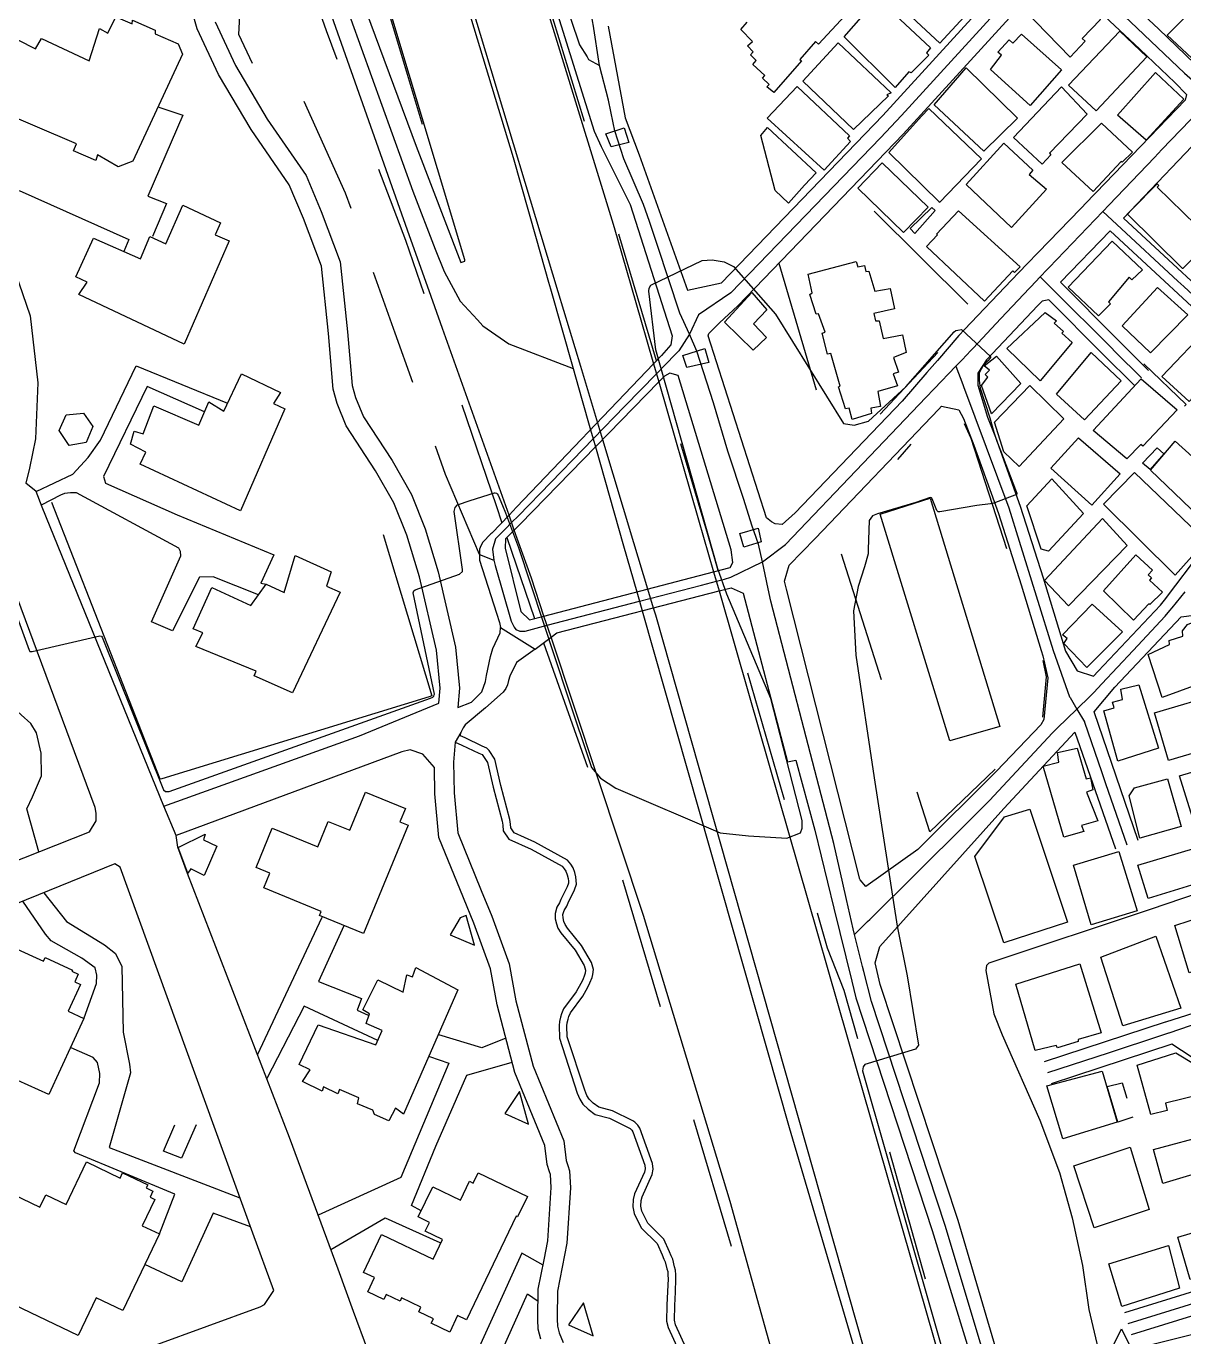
# Model space of a CAD drawing. Header units: millimetres. Extents: x 198785 to 203305, y 542885 to 545889.
# Drawn here: x 201362.6 to 201614.2, y 545162.7 to 545447.5 of the extents above; entities that cross this region are included whole.
import ezdxf

# ---------------------------------------------------------------- set-up
doc = ezdxf.new("R2010")
doc.units = ezdxf.units.MM
for name, pattern in [('FENCE_25K', [54.3, 28.7, -9.2, -16.4]), ('HIDDEN_BULD_25K', [28.8, 18.4, -10.4]), ('HIDDEN_SORO_25K', [40.1, 25.4, -14.7])]:
    doc.linetypes.add(name, pattern=pattern)
for name, color, linetype in [('A0013111', 253, 'Continuous'), ('A0013117', 253, 'Continuous'), ('A0013118', 253, 'Continuous'), ('A0023119', 253, 'Continuous'), ('A0023211', 253, 'Continuous'), ('A0023217', 253, 'Continuous'), ('A0043325', 253, 'Continuous'), ('B0014111', 253, 'Continuous'), ('B0014112', 253, 'Continuous'), ('B0014113', 253, 'Continuous'), ('B0014115', 253, 'Continuous'), ('B0014116', 253, 'Continuous'), ('B0024120', 253, 'Continuous'), ('C0076117', 253, 'Continuous'), ('C0523121', 253, 'Continuous'), ('F0017111', 253, 'Continuous'), ('F0047224', 253, 'Continuous'), ('H0027311', 253, 'Continuous')]:
    doc.layers.add(name, color=color, linetype=linetype)

# ---------------------------------------------------------------- blocks, each defined once
blk = doc.blocks.new('H0027311')
at = {"layer": 'H0027311'}
for p, q in [((-23.81, -14.84), (-1.31, 30.16)), ((-1.31, 30.16), (21.19, -14.84)), ((21.19, -14.84), (-23.81, -14.84))]:
    blk.add_line(p, q, dxfattribs=at)
blk.add_circle((-0.29, 0.01), 2.5, dxfattribs=at)

msp = doc.modelspace()

# ---------------------------------------------------------------- linework, layer by layer
at = {"layer": 'A0013111'}
for points in [[(201383.09, 545530.18), (201383.58, 545528.44), (201389.16, 545527.1), (201396.75, 545523.41), (201403.32, 545518.29), (201412.09, 545509.1), (201418.63, 545498.39), (201425.03, 545484.95), (201434.43, 545456.13), (201447.32, 545421.37), (201457.08, 545396.13), (201457.93, 545396.39), (201457.93, 545396.74), (201439.86, 545456.78), (201429.41, 545491.3), (201414.37, 545541.39), (201409.55, 545557.46), (201405.75, 545569.75), (201388.02, 545627.01), (201368.46, 545694.58), (201360.52, 545725.47)], [(201466.55, 545481.2), (201490.18, 545404.42), (201491.07, 545401.52), (201496.21, 545383.7), (201498.98, 545374.11), (201500.12, 545370.18), (201508.75, 545340.24), (201512.01, 545328.95), (201513.21, 545324.8), (201519.77, 545302.07), (201541.06, 545227.89), (201575.39, 545108.47), (201599.99, 545027.11), (201627.58, 544936.85)], [(201588.68, 544951.78), (201556.06, 545057.21), (201541.99, 545100.31), (201532.77, 545130.47), (201515.58, 545192.09), (201496.79, 545254.25), (201476.67, 545314.73), (201475.14, 545319.31), (201472.4, 545327.56), (201468.68, 545338.01), (201467.54, 545341.22), (201453.09, 545381.82), (201450.18, 545389.98), (201445.93, 545401.93), (201427.32, 545454.42)]]:
    msp.add_lwpolyline(points, dxfattribs=at)
at = {"layer": 'A0013117'}
for points in [[(201466.8, 545486.2), (201486.06, 545424.68), (201487.55, 545421.34), (201493.9, 545408.71), (201503.03, 545380.17), (201502.7, 545378.24), (201500.71, 545375.92), (201498.98, 545374.11), (201469.18, 545342.94), (201467.54, 545341.22), (201463.78, 545337.29), (201463.56, 545337.15), (201461.83, 545335.4), (201461.39, 545334.6), (201461.15, 545333.83), (201461.11, 545333.25), (201461.11, 545332.68), (201461.11, 545331.44), (201464.84, 545319.92), (201465.49, 545317.88), (201465.69, 545316.81), (201473.19, 545312.15), (201476.67, 545314.73), (201477.93, 545315.66), (201513.21, 545324.8), (201515.86, 545325.48), (201518.47, 545324.29), (201528.11, 545287.65), (201529.86, 545288.01), (201534.02, 545272.78), (201538.16, 545255.84), (201542.04, 545239.97), (201542.93, 545236.34), (201559.55, 545185.85), (201578.64, 545123.56)], [(201621.57, 545439.33), (201616.58, 545439.37), (201608.8, 545446.81), (201592.45, 545462.18), (201591.43, 545463.22), (201591.33, 545465.9), (201604.36, 545480.49), (201610.86, 545480.95), (201625.18, 545467.12), (201635.39, 545457.64), (201635.23, 545453.87), (201623.08, 545441.04), (201621.57, 545439.33)], [(201489.12, 545447.49), (201492.79, 545427.59), (201495.83, 545419.52), (201506.36, 545390.1), (201513.72, 545391.69), (201548.83, 545428.08), (201580.4, 545462.68)], [(201526.91, 545339.18), (201525.42, 545339.36), (201524.63, 545339.77), (201523.53, 545340.67), (201510.82, 545380.19), (201510.95, 545380.73), (201513.3, 545383.01), (201517.25, 545386.7), (201553.21, 545423.98), (201584.85, 545458.66)], [(201588.25, 545457.89), (201604.67, 545442.46), (201612.25, 545435.21), (201614.85, 545432.61), (201614.51, 545431.4), (201595.19, 545411.37), (201594.63, 545410.79), (201591.76, 545407.82), (201582.56, 545398.3), (201580.15, 545395.81), (201578.46, 545394.06), (201576.76, 545392.3), (201566.59, 545381.6), (201565.33, 545380.28), (201560.69, 545374.87), (201558.39, 545372.23), (201553, 545366.03), (201529.78, 545341.77), (201526.91, 545339.18)], [(201620.46, 545426.04), (201601.11, 545405.78), (201627.55, 545381.29)], [(201624.83, 545378.35), (201598.24, 545402.98), (201587.42, 545391.82), (201599.76, 545379.47), (201606.59, 545372.64)], [(201603.42, 545369.45), (201596.58, 545376.29), (201584.88, 545388), (201583.43, 545387.7), (201582.53, 545386.77), (201571.35, 545375), (201569.44, 545372.05), (201569.45, 545369.51), (201571.59, 545362.55), (201573.28, 545358.18), (201578.69, 545343.17), (201583.67, 545327.59), (201587.98, 545313.35), (201588.54, 545311.66), (201591.05, 545307.38), (201594.58, 545306.26), (201595.6, 545307.31), (201609.15, 545321.65), (201610.02, 545322.78), (201612.5, 545326.02), (201615.93, 545330.5)], [(201475.14, 545319.31), (201512.01, 545328.95), (201515.64, 545329.9), (201516.22, 545330.98), (201515.85, 545333.67), (201504.34, 545371.58), (201502.48, 545372.1), (201501.36, 545371.45), (201500.12, 545370.18), (201469.94, 545339.31), (201468.68, 545338.01), (201466.77, 545336.06), (201466.69, 545334.05), (201470.11, 545320.27), (201471.97, 545318.48), (201475.14, 545319.31)], [(201545.13, 545260.58), (201543.86, 545261.98), (201543.81, 545262.18), (201527.85, 545325.15), (201527.46, 545326.86), (201528.46, 545330.35), (201534.09, 545336.16), (201561.01, 545364.27), (201561.57, 545364.89), (201565.35, 545364.1), (201566.36, 545362.22), (201568.6, 545356.43), (201573.96, 545341.56), (201578.89, 545326.11), (201583.21, 545311.84), (201583.61, 545310.65), (201584.7, 545305.88), (201583.83, 545296.86), (201583.12, 545295.69), (201573.54, 545285.58), (201556.44, 545268.62), (201545.13, 545260.58)], [(201604.29, 545270.56), (201594.74, 545298.5), (201599.21, 545303.85), (201613.65, 545319.14), (201616.47, 545319.51), (201622.8, 545313.97), (201626.05, 545307.87), (201626.32, 545307.09), (201627.32, 545304.2), (201629.23, 545298.71), (201634.79, 545279.46), (201638.17, 545268.65), (201638.82, 545265.51), (201640.82, 545261.36), (201641.41, 545259.85), (201646.49, 545244.7), (201645.53, 545242.94), (201645.09, 545242.79), (201623.46, 545235.69), (201623.17, 545235.58), (201616.43, 545233.03), (201610.27, 545231.1), (201610.16, 545231.07), (201583.89, 545222.45)], [(201628.71, 545073.91), (201644.82, 545078.43), (201656.88, 545081.8), (201659.04, 545080.79), (201666.87, 545050.56), (201671.55, 545032.41), (201670.46, 545028.22), (201640.39, 545019.36), (201638.23, 545018.76), (201624.23, 545015.87), (201613.69, 545021.32), (201600.75, 545065.2), (201583.99, 545124.11), (201565.17, 545188.03), (201548.25, 545239.29), (201547.12, 545244), (201548.16, 545247.54), (201575.13, 545277.49), (201590.58, 545294.12), (201599.36, 545268.71)], [(201601.39, 545168.04), (201621.55, 545174.26), (201629.13, 545176.56), (201630.89, 545181.43), (201618.14, 545222.05), (201611.65, 545226.29), (201585.38, 545217.68)], [(201602.86, 545163.26), (201623.01, 545169.48), (201631.73, 545172.13), (201633.65, 545171.55), (201640.39, 545150.16), (201642.38, 545149.38), (201648.06, 545127.07), (201653.94, 545108.82), (201654.51, 545106.55), (201655.44, 545102.81), (201658.68, 545089.86), (201656.82, 545085.94), (201643.74, 545082.28), (201627.63, 545077.76)]]:
    msp.add_lwpolyline(points, dxfattribs=at)
at = {"layer": 'A0013118'}
for points in [[(201392.53, 545278.04), (201435.04, 545293.28), (201452.3, 545300.36), (201452.56, 545303.63), (201451.78, 545311.89), (201448.06, 545327.85), (201445.32, 545336.89), (201442.53, 545343.93), (201438.54, 545350.89), (201432.16, 545360.62), (201430.18, 545365.47), (201429.29, 545368.63), (201428.29, 545380.67), (201426.74, 545395.32), (201422.83, 545405.69), (201419.73, 545413.02), (201411.46, 545425.04), (201404.38, 545436.94), (201399.72, 545446.9), (201395.87, 545460.37)], [(201403.66, 545448.38), (201408.09, 545438.9), (201414.99, 545427.3), (201423.42, 545415.04), (201426.73, 545407.24), (201430.85, 545396.3), (201432.46, 545381.06), (201433.44, 545369.38), (201434.15, 545366.83), (201435.89, 545362.58), (201442.11, 545353.08), (201446.32, 545345.75), (201449.28, 545338.27), (201452.12, 545328.94), (201455.93, 545312.56), (201456.77, 545303.66), (201456.44, 545299.48), (201459.39, 545300.61), (201461.6, 545302.82), (201462.44, 545305.09), (201462.67, 545306.38), (201463.49, 545310.55), (201464.01, 545312.26), (201465.59, 545315.65), (201465.69, 545316.81)], [(201391.38, 545429.88), (201396.64, 545428.14), (201388.99, 545410.54), (201393.04, 545408.92), (201390.06, 545401.77)], [(201355.37, 545403.99), (201355.58, 545405.71), (201357.46, 545409.77), (201358.36, 545410.73), (201361.05, 545411.79), (201384.88, 545401.1), (201383.77, 545398.54)], [(201358.51, 545398.86), (201363.46, 545384.51), (201365.12, 545370.02), (201364.59, 545357.81), (201363.26, 545351.47), (201362.47, 545348.19)], [(201364.72, 545346.39), (201372.69, 545350.17), (201376.01, 545353.78), (201378.74, 545357.5), (201386.48, 545373.69), (201406.33, 545365.55)], [(201401.37, 545363.71), (201388.87, 545369.2), (201379.37, 545349.61), (201379.79, 545348.2), (201395.42, 545341.29), (201416.39, 545332.64), (201413.59, 545326.43), (201414.72, 545326.26)], [(201348.8, 545056.55), (201366.25, 545049.31), (201406.6, 545027.83), (201408.9, 545028.83), (201410.26, 545028.4), (201422.2, 545022.15), (201456.41, 545086.56), (201456.78, 545090.24), (201443.06, 545143), (201433.76, 545168.2), (201430.37, 545177.41), (201419.8, 545206.06), (201397.66, 545263.41), (201395.54, 545269.1), (201395.15, 545271.61), (201392.53, 545278.04), (201366.03, 545343), (201364.72, 545346.39), (201362.47, 545348.19)], [(201413.08, 545323.93), (201403.21, 545327.82), (201400.28, 545327.73), (201394.37, 545316.09), (201389.85, 545318.08), (201396.18, 545332.39), (201396.12, 545333.36), (201395.78, 545334.05), (201373.51, 545346.06), (201372.21, 545346.12), (201370.88, 545345.92), (201370.04, 545345.61), (201365.86, 545343.43)], [(201300.71, 545242.53), (201376.31, 545272.43), (201377.78, 545274.8), (201377.78, 545276.51), (201377.54, 545277.74), (201354.3, 545340.14)], [(201365.33, 545268.09), (201362.7, 545277.44), (201363.94, 545280.01), (201365.89, 545284.57), (201365.82, 545289.54), (201364.78, 545293.97), (201363.57, 545295.96), (201361.48, 545297.89), (201355.21, 545303.54), (201350.87, 545306.64), (201349.82, 545308.45), (201349.14, 545310.48), (201349.24, 545321.6), (201349.12, 545324.42), (201348.39, 545328.13), (201346.76, 545331.4), (201343.98, 545333.18)], [(201473.19, 545312.15), (201469.2, 545309.2), (201467.72, 545306.26), (201467.44, 545305.28), (201467.21, 545304.39), (201466.88, 545303.59), (201466.27, 545302.76), (201462.46, 545299.38), (201458.03, 545295.7), (201457.55, 545295.01), (201457.07, 545294.04), (201455.84, 545291.91), (201455.5, 545287.57), (201455.62, 545280.93), (201456.41, 545272.21), (201461.5, 545259.69), (201463.8, 545254.11), (201467.56, 545243.78), (201469.03, 545235.75), (201472.78, 545221.52), (201479.45, 545205.32), (201479.96, 545201.02), (201480.29, 545199.91), (201480.7, 545198.81), (201480.88, 545195.11), (201480.12, 545183.06), (201478.1, 545172.61), (201478.06, 545170.3), (201478, 545169.24), (201478, 545166.54), (201478.06, 545165.03), (201478.45, 545163.56), (201479.34, 545161.48)], [(201507.23, 545157.7), (201503.76, 545165.33), (201503.5, 545166.32), (201503.55, 545169.52), (201503.73, 545172.46), (201503.83, 545175.31), (201503.8, 545176.22), (201503.74, 545177.18), (201503.52, 545177.96), (201503.12, 545179.6), (201502.77, 545180.33), (201502.42, 545181.18), (201501.18, 545183.97), (201497.71, 545187.39), (201496.4, 545190.05), (201496.2, 545191.09), (201496.24, 545192.34), (201496.46, 545193.17), (201498.67, 545197.97), (201498.85, 545199.15), (201498.76, 545200.35), (201496, 545208.09), (201495.53, 545208.73), (201494.91, 545209.36), (201494.44, 545209.64), (201490.02, 545211.84), (201487.04, 545212.63), (201485.86, 545213.48), (201484.94, 545214.37), (201484.48, 545215.16), (201483.99, 545216.28), (201480.2, 545227.9), (201480.13, 545230.26), (201480.21, 545230.94), (201480.37, 545231.71), (201480.56, 545232.3), (201480.91, 545233.11), (201483.57, 545236.74), (201484.67, 545238.68), (201485.14, 545239.6), (201485.59, 545240.79), (201485.76, 545241.44), (201485.88, 545242.5), (201485.5, 545244.06), (201483.3, 545247.74), (201480.23, 545251.48), (201479.73, 545252.29), (201479.48, 545252.93), (201479.29, 545253.74), (201479.27, 545254.46), (201479.51, 545255.34), (201480.11, 545256.27), (201480.37, 545257.04), (201481.8, 545259.81), (201482.18, 545261.03), (201482.17, 545261.87), (201482.07, 545262.64), (201481.83, 545263.59), (201481.46, 545264.64), (201480.96, 545265.42), (201480.22, 545266.3), (201473.13, 545270.19), (201468.67, 545272.24), (201467.96, 545273.28), (201467.89, 545274.08), (201467.7, 545275.11), (201465.79, 545282.53), (201464.46, 545288.22), (201463.19, 545290.12), (201462.71, 545290.64), (201461.7, 545291.08), (201457.97, 545292.86), (201457.02, 545293.28), (201457.07, 545294.04)], [(201474.47, 545162.19), (201473.89, 545164.41), (201473.8, 545166.46), (201473.8, 545169.36), (201473.87, 545170.46), (201473.91, 545173.05), (201475.16, 545179.46), (201475.96, 545183.6), (201476.68, 545195.14), (201476.54, 545197.96), (201476.31, 545198.59), (201475.84, 545200.17), (201475.36, 545204.26), (201468.8, 545220.18), (201464.93, 545234.84), (201463.5, 545242.68), (201459.89, 545252.6), (201457.61, 545258.1), (201452.29, 545271.21), (201451.43, 545280.7), (201451.32, 545286.41), (201448.79, 545289.31), (201446.08, 545290.23), (201444.24, 545289.82), (201395.15, 545271.61)], [(201455.84, 545291.91), (201457.26, 545291.29), (201460.99, 545289.51), (201461.69, 545289.21), (201461.83, 545289.05), (201462.85, 545287.53), (201464.12, 545282.12), (201466.02, 545274.74), (201466.18, 545273.85), (201466.28, 545272.68), (201467.52, 545270.87), (201472.36, 545268.65), (201479.1, 545264.95), (201479.56, 545264.4), (201479.9, 545263.87), (201480.18, 545263.09), (201480.37, 545262.32), (201480.45, 545261.75), (201480.45, 545261.28), (201480.2, 545260.46), (201478.78, 545257.72), (201478.54, 545257.02), (201477.92, 545256.05), (201477.54, 545254.67), (201477.57, 545253.52), (201477.83, 545252.42), (201478.18, 545251.53), (201478.82, 545250.48), (201481.89, 545246.74), (201483.89, 545243.4), (201484.14, 545242.39), (201484.06, 545241.76), (201483.95, 545241.32), (201483.56, 545240.3), (201483.15, 545239.5), (201482.12, 545237.68), (201479.4, 545233.97), (201478.95, 545232.91), (201478.7, 545232.15), (201478.51, 545231.21), (201478.41, 545230.33), (201478.49, 545227.6), (201482.38, 545215.66), (201482.94, 545214.38), (201483.57, 545213.3), (201484.74, 545212.16), (201486.3, 545211.04), (201489.41, 545210.22), (201493.62, 545208.12), (201493.84, 545207.99), (201494.21, 545207.61), (201494.46, 545207.27), (201497.06, 545199.99), (201497.12, 545199.22), (201497.01, 545198.48), (201494.84, 545193.76), (201494.52, 545192.59), (201494.47, 545190.95), (201494.75, 545189.49), (201496.29, 545186.37), (201499.74, 545182.97), (201500.84, 545180.51), (201501.19, 545179.63), (201501.49, 545179.02), (201501.85, 545177.51), (201502.03, 545176.88), (201502.08, 545176.14), (201502.11, 545175.31), (201502.01, 545172.55), (201501.82, 545169.58), (201501.78, 545166.12), (201502.13, 545164.76), (201505.58, 545157.16)], [(201381.87, 545265.47), (201307.71, 545235.42), (201312.18, 545230.88), (201325.06, 545205.05), (201331.02, 545191.6), (201338.53, 545150.71), (201340.34, 545143.98), (201341.08, 545143.87), (201378.9, 545156.66), (201413.41, 545169.24), (201414.39, 545169.71), (201416.43, 545172.79), (201411.85, 545185.21), (201382.97, 545264.74), (201381.87, 545265.47)], [(201366.39, 545259.2), (201371.37, 545252.95), (201379.6, 545247.86), (201381.99, 545246.02), (201383.36, 545243.17), (201383.66, 545228.9), (201385.03, 545221.96), (201385.24, 545220.08), (201380.59, 545203.85), (201409.04, 545192.95)], [(201375.17, 545232.05), (201377.84, 545239.51), (201377.94, 545241.26), (201377.54, 545242.91), (201374.69, 545245.02), (201367.97, 545248.78), (201366.79, 545250.2), (201361.86, 545257.37)], [(201412.89, 545223.97), (201426.89, 545253.9)], [(201431.6, 545251.99), (201426.15, 545239.9), (201435.45, 545236.26), (201434.56, 545233.71), (201436.94, 545232.62)], [(201439.01, 545227.13), (201422.97, 545234.53), (201414.87, 545218.84)], [(201466.84, 545227.58), (201461.66, 545225.51), (201452.28, 545228.31)], [(201391.54, 545185.09), (201394.92, 545193.73), (201373.29, 545202.7), (201372.92, 545203.15), (201378.49, 545217.92), (201378.6, 545219.9), (201378.1, 545222.33), (201377.11, 545223.44), (201372.36, 545225.49)], [(201450.22, 545223.64), (201454.42, 545222.2), (201443.99, 545197.31), (201426.05, 545189.12)], [(201448.46, 545190.12), (201446.34, 545191.24), (201451.65, 545204.17), (201458.38, 545219.6), (201468.21, 545222.39)], [(201411.33, 545186.65), (201403.25, 545189.59), (201396.42, 545174.7), (201388.38, 545178.47)], [(201428.77, 545181.73), (201440.6, 545188.58), (201452.49, 545183.21)], [(201474.93, 545178.3), (201470.35, 545180.91), (201446.72, 545128.91)], [(201465.92, 545136.83), (201461.05, 545139.1), (201463.14, 545144.42), (201459.87, 545146.06), (201471.54, 545172.03), (201473.87, 545170.46)]]:
    msp.add_lwpolyline(points, dxfattribs=at)
at = {"layer": 'A0023119', "linetype": 'HIDDEN_SORO_25K', "flags": 128}
for points in [[(201461.11, 545332.68), (201453.71, 545350.08), (201442.77, 545380.76), (201432.02, 545411.19), (201421.34, 545434.71), (201415.58, 545436.76), (201411.84, 545439.3), (201408.82, 545445.66), (201409.08, 545451.08), (201410.91, 545457.84), (201411.45, 545462.54), (201411.07, 545464.3), (201403.8, 545472.98), (201402.63, 545476.21), (201401.69, 545480.76), (201402.09, 545485.22), (201402.54, 545488.78), (201402.72, 545492.22), (201402.09, 545495.49), (201400.91, 545498.17), (201391.7, 545511.69)], [(201461.11, 545332.68), (201464.22, 545331.44)]]:
    msp.add_lwpolyline(points, dxfattribs=at)
at = {"layer": 'A0023211'}
for points in [[(201362.99, 545778.99), (201366.46, 545762.53), (201374.3, 545733.89), (201374.49, 545733.18), (201384.29, 545697.42), (201405.36, 545627.01), (201418.95, 545582.15), (201420.87, 545575.8), (201425.29, 545561.21), (201429.62, 545546.94), (201468.41, 545418.94), (201473.43, 545401.32), (201476.14, 545391.82), (201476.54, 545390.4), (201481.48, 545373.08)], [(201360.58, 545525.13), (201374.36, 545524.16), (201375.81, 545524.06), (201383.35, 545522.57), (201388.05, 545520.98), (201394.35, 545518.79), (201400.06, 545515.52), (201405.8, 545509.75), (201409.64, 545504.87), (201412.91, 545499.51), (201420.13, 545485.48), (201430.87, 545455.28), (201446.62, 545411.65), (201451.5, 545399.03), (201453.43, 545394.14), (201456.89, 545387.73), (201460.67, 545383.64), (201461.82, 545382.39), (201467.52, 545378.46), (201481.48, 545373.08)], [(201481.48, 545373.08), (201483.3, 545366.67), (201485.27, 545359.77), (201485.83, 545357.81), (201486.33, 545356.07), (201492.46, 545334.56), (201495.3, 545324.58), (201495.88, 545322.52), (201496.47, 545320.46), (201528.46, 545208.21), (201550.34, 545133.94), (201563.57, 545089.06), (201612, 544934.46), (201616.59, 544919.79)]]:
    msp.add_lwpolyline(points, dxfattribs=at)
at = {"layer": 'A0023217'}
for points in [[(201417.85, 545672.4), (201418.48, 545664.3), (201418.92, 545658.67), (201419.17, 545655.52), (201420.43, 545649.69), (201436.9, 545592.74), (201439.76, 545583.36), (201444.28, 545568.53), (201444.35, 545568.31), (201448.75, 545553.89), (201449.34, 545551.96), (201476.81, 545461.85), (201481, 545448.98), (201482.88, 545443.44), (201484.5, 545440.8), (201484.84, 545440.25), (201487.21, 545438.92)], [(201487.21, 545438.92), (201485.83, 545447.92), (201485.79, 545448.17), (201483.39, 545463.86), (201480.68, 545474.17), (201480.52, 545474.78), (201473.02, 545499.91), (201472.99, 545500.01), (201472.2, 545502.63)], [(201585.61, 545464.03), (201583.15, 545461.28), (201582.88, 545460.98), (201581.39, 545459.32), (201552.89, 545428.08), (201548.31, 545423.24), (201515.76, 545389.51), (201508.75, 545384.79), (201506.81, 545380.57)], [(201585.61, 545464.03), (201587.91, 545462.08), (201590.74, 545459.67), (201602.67, 545448.39), (201614.42, 545437.29), (201617.38, 545434.63), (201620.35, 545431.97)], [(201506.81, 545380.57), (201504.69, 545385.14), (201499.82, 545399.8), (201498.06, 545405), (201496.8, 545408.71), (201492.51, 545418.67), (201490.51, 545424.71), (201490.15, 545426.45), (201489.13, 545431.38), (201487.21, 545438.92)], [(201596.62, 545407.21), (201598.03, 545408.69), (201607.85, 545418.93), (201609.49, 545420.65), (201617.67, 545429.18), (201620.31, 545431.93), (201620.35, 545431.97)], [(201583.03, 545393.03), (201584.54, 545394.61), (201584.98, 545395.07), (201589.96, 545400.26), (201594.93, 545405.45), (201596.62, 545407.21)], [(201596.62, 545407.21), (201599.68, 545404.38), (201612.93, 545392.1), (201614.24, 545390.89), (201626.19, 545379.82)], [(201564.67, 545373.64), (201566.06, 545375), (201567.96, 545377.02), (201568.42, 545377.51), (201574.46, 545383.93), (201580.69, 545390.54), (201580.97, 545390.84), (201583.03, 545393.03)], [(201583.03, 545393.03), (201585.86, 545390.21), (201598.35, 545377.73), (201599.42, 545376.66), (201605.02, 545371.06)], [(201506.81, 545380.57), (201504.43, 545376.92), (201503.65, 545376.12), (201499.6, 545371.96), (201492.71, 545364.89), (201485.83, 545357.81), (201483.66, 545355.58), (201469.57, 545341.11), (201468.11, 545339.61), (201466.8, 545338.27), (201464.63, 545336.06), (201463.95, 545333.83), (201464.22, 545331.44), (201464.55, 545330.29), (201468, 545318.2), (201468.63, 545316.88), (201469.05, 545316.38), (201469.89, 545316.05), (201471.05, 545316.06), (201475.81, 545317.3), (201495.88, 545322.52), (201509.37, 545326.03), (201512.61, 545326.87), (201514.38, 545327.33), (201515.75, 545327.73), (201522.61, 545331.09)], [(201522.61, 545331.09), (201521.75, 545334.93), (201520.33, 545339.03), (201518.58, 545344.65), (201515.11, 545355.14), (201512.02, 545365.63), (201508.34, 545376.89), (201506.81, 545380.57)], [(201522.61, 545331.09), (201527.67, 545334.85), (201544.55, 545352.54), (201558.14, 545366.8), (201559.93, 545368.68), (201564.67, 545373.64)], [(201564.67, 545373.64), (201566.16, 545369.64), (201566.32, 545369.21), (201576.21, 545342.8), (201578.46, 545335.59), (201585.85, 545311.84), (201589.42, 545301.75), (201589.51, 545301.59), (201591, 545299.08)], [(201542.66, 545250.11), (201542.35, 545251.33), (201540.91, 545257.71), (201540.11, 545261.27), (201538.16, 545269.88), (201532.14, 545293.03), (201524.47, 545322.53), (201523.89, 545325.22), (201523.22, 545328.32), (201522.61, 545331.09)], [(201591, 545299.08), (201593.9, 545301.92), (201594.65, 545302.72), (201596.41, 545304.59), (201603.23, 545311.86), (201610.18, 545319.27), (201611.19, 545320.51), (201611.68, 545321.11), (201614.5, 545324.56)], [(201542.66, 545250.11), (201545.5, 545252.92), (201545.99, 545253.41), (201566.63, 545273.9), (201572.01, 545279.23), (201585.69, 545293.96), (201586.12, 545294.38), (201586.7, 545294.94), (201591, 545299.08)], [(201591, 545299.08), (201592.65, 545296.31), (201592.67, 545296.28), (201596.37, 545285.52), (201597.24, 545282.97), (201601.82, 545269.64)], [(201614.35, 545009.84), (201613.4, 545013.06), (201611.17, 545020.65), (201609.64, 545025.84), (201598.27, 545064.5), (201596.19, 545071.57), (201581.32, 545123.83), (201578.96, 545131.68), (201562.36, 545186.94), (201546.32, 545235.6), (201544.69, 545242.07), (201544.41, 545243.16), (201542.66, 545250.11)], [(201617.95, 545231.05), (201610.96, 545228.71), (201610.9, 545228.69), (201609.35, 545228.17), (201597.77, 545224.37), (201584.63, 545220.07)], [(201602.12, 545165.65), (201617.39, 545170.36), (201622.28, 545171.87), (201632.68, 545175.03), (201635.36, 545175.84)]]:
    msp.add_lwpolyline(points, dxfattribs=at)
at = {"layer": 'A0043325'}
for points in [[(201493.58, 545422.23), (201489.76, 545421.27), (201488.61, 545424.07), (201492.56, 545425.36), (201493.58, 545422.23)], [(201510.96, 545374.4), (201506.16, 545373.31), (201505.34, 545375.92), (201510.1, 545377.44), (201510.96, 545374.4)], [(201522.36, 545335.47), (201518.56, 545334.3), (201517.73, 545337.27), (201521.67, 545338.42), (201522.36, 545335.47)]]:
    msp.add_lwpolyline(points, dxfattribs=at)
at = {"layer": 'B0014111'}
for points in [[(201523.48, 545379.86), (201520.61, 545377.1), (201514.4, 545383.17), (201520.3, 545389.63), (201523.57, 545385.83), (201520.69, 545382.79), (201523.48, 545379.86)], [(201375.59, 545356.99), (201371.91, 545356.38), (201369.73, 545359.65), (201371.23, 545363.03), (201375.03, 545363.4), (201377.09, 545360.51), (201375.59, 545356.99)], [(201600.88, 545315.89), (201593.12, 545308.12), (201588.13, 545313.35), (201588.9, 545314.47), (201587.87, 545315.27), (201594.29, 545321.92), (201600.88, 545315.89)], [(201404.03, 545269.32), (201401.3, 545262.95), (201398.34, 545264.37), (201397.74, 545263.47), (201395.62, 545269.05), (201401.47, 545271.91), (201401.13, 545270.7), (201404.03, 545269.32)]]:
    msp.add_lwpolyline(points, dxfattribs=at)
at = {"layer": 'B0014112'}
for points in [[(201592.76, 545444.2), (201589.52, 545440.74), (201579.5, 545451.04), (201587, 545458.76), (201596.16, 545448.93), (201592.17, 545444.82), (201592.76, 545444.2)], [(201621.83, 545439.71), (201617.08, 545439.5), (201610.63, 545445.5), (201617.72, 545452.62), (201625.31, 545444.52), (201621.83, 545439.71)], [(201606.22, 545440.84), (201595.15, 545429.09), (201589.14, 545434.67), (201600.31, 545446.38), (201606.22, 545440.84)], [(201614.23, 545431.59), (201606.04, 545422.69), (201599.8, 545428.17), (201608.1, 545437.44), (201614.23, 545431.59)], [(201585.34, 545419.51), (201583.47, 545417.52), (201577.22, 545423.32), (201587.64, 545434.29), (201593.19, 545428.38), (201585.02, 545419.89), (201585.34, 545419.51)], [(201603.05, 545420.09), (201600.83, 545417.89), (201600.6, 545418.08), (201594.52, 545411.56), (201587.73, 545417.82), (201596.35, 545426.4), (201603.05, 545420.09)], [(201531.74, 545412.91), (201528.31, 545409.02), (201525.4, 545411.75), (201522.3, 545423.73), (201523.7, 545425.47), (201534.29, 545415.6), (201531.74, 545412.91)], [(201584.41, 545412.05), (201576.75, 545403.7), (201566.91, 545413.05), (201575.12, 545422.08), (201581.42, 545416.2), (201580.6, 545415.24), (201584.41, 545412.05)], [(201558.66, 545408.14), (201553.33, 545402.62), (201543.35, 545412.27), (201548.68, 545417.79), (201558.66, 545408.14)], [(201615.12, 545384.76), (201607.03, 545376.51), (201600.87, 545382.38), (201608.54, 545390.69), (201615.12, 545384.76)], [(201578.84, 545369.82), (201572.42, 545363.28), (201570.29, 545369.44), (201571.6, 545371.22), (201571.06, 545371.77), (201571.99, 545372.75), (201570.87, 545373.7), (201573.5, 545375.77), (201578.84, 545369.82)], [(201612.77, 545364.14), (201605.3, 545356.21), (201604.91, 545356.57), (201601.88, 545353.47), (201594.5, 545359.64), (201604.94, 545370.82), (201612.77, 545364.14)], [(201601.91, 545334.67), (201589.16, 545321.57), (201583.95, 545327.02), (201596.56, 545340.5), (201601.91, 545334.67)], [(201609.58, 545324.54), (201606.86, 545321.83), (201606.63, 545322), (201603.32, 545318.43), (201596.76, 545324.82), (201603.84, 545332.63), (201607.45, 545329.32), (201606.48, 545328.24), (201607.21, 545327.6), (201606.76, 545327.09), (201609.58, 545324.54)], [(201625.65, 545292.29), (201610.92, 545287.93), (201607.86, 545298.29), (201622.59, 545302.65), (201625.65, 545292.29)], [(201613.68, 545273.62), (201604.7, 545271.08), (201602.35, 545280.28), (201603.53, 545282), (201610.67, 545283.94), (201613.68, 545273.62)], [(201618.71, 545261.73), (201606.46, 545257.96), (201604.25, 545265.17), (201616.42, 545268.85), (201618.71, 545261.73)], [(201613.3, 545173.33), (201600.77, 545169.3), (201597.96, 545178.56), (201610.88, 545182.6), (201613.3, 545173.33)]]:
    msp.add_lwpolyline(points, dxfattribs=at)
at = {"layer": 'B0014113'}
for points in [[(201557.09, 545467.54), (201534.79, 545443.55), (201534.14, 545444.12), (201530.76, 545440.26), (201531.13, 545439.93), (201525.09, 545433.04), (201523.59, 545434.3), (201524.07, 545434.78), (201522.61, 545436.16), (201523.17, 545436.74), (201520.55, 545439.12), (201521.3, 545439.98), (201520.04, 545441.25), (201520.59, 545441.9), (201519.4, 545443.2), (201520.49, 545444.16), (201517.92, 545446.77), (201519.34, 545448.35)], [(201570.9, 545454.35), (201561.23, 545443.78), (201549.99, 545454.26), (201559.77, 545464.59), (201570.9, 545454.35)], [(201548.2, 545452.94), (201559.17, 545442.8), (201558.29, 545441.65), (201558.81, 545441.17), (201554.95, 545437.33), (201554.47, 545437.54), (201551.48, 545434.18), (201540.42, 545445.13), (201547.24, 545452.93), (201547.84, 545452.41), (201548.2, 545452.94)], [(201550.07, 545432.33), (201542.45, 545425.05), (201531.43, 545435.51), (201539.06, 545443.84), (201550.6, 545432.97), (201549.71, 545432.53), (201550.07, 545432.33)], [(201578.93, 545445.76), (201587.65, 545437.95), (201580.87, 545430.21), (201572.22, 545438.06), (201574.59, 545441.15), (201573.81, 545441.83), (201576.3, 545444.53), (201577.07, 545443.8), (201578.93, 545445.76)], [(201578.05, 545427.51), (201570.79, 545420.32), (201559.93, 545430.41), (201566.91, 545438.39), (201578.05, 545427.51)], [(201541.78, 545422.41), (201536.07, 545416.2), (201523.68, 545427.46), (201530.15, 545434.35), (201541.58, 545423.65), (201541.12, 545423.12), (201541.78, 545422.41)], [(201570.24, 545418.63), (201561.12, 545409.18), (201561.09, 545409.2), (201550.08, 545420.03), (201557.23, 545427.91), (201558.77, 545429.61), (201570.24, 545418.63)], [(201608.47, 545412.51), (201619.73, 545401.47), (201620.01, 545401.76), (201620.4, 545401.38), (201618.27, 545399.19), (201614, 545394.82), (201613.97, 545394.85), (201601.97, 545406.63), (201601.96, 545406.65), (201602.95, 545407.65), (201608.43, 545413.24), (201608.77, 545412.84), (201608.47, 545412.51)], [(201578.64, 545395.16), (201577.43, 545393.93), (201577.07, 545394.35), (201570.88, 545387.74), (201558.28, 545399.61), (201560.7, 545402.13), (201560.44, 545402.28), (201565.29, 545407.37), (201578.64, 545395.16)], [(201605.28, 545394.56), (201602.96, 545392.35), (201602.36, 545392.92), (201597.83, 545387.57), (201598.32, 545387.14), (201595.72, 545384.53), (201589.07, 545390.74), (201598.65, 545400.76), (201605.28, 545394.56)], [(201590, 545378.72), (201582.99, 545370.39), (201575.74, 545377.43), (201584.09, 545385.3), (201586.54, 545383.44), (201586.02, 545382.92), (201588.1, 545381.15), (201587.72, 545380.75), (201590, 545378.72)], [(201625.47, 545376.89), (201615.43, 545365.94), (201609.43, 545371.37), (201619.79, 545382.22), (201625.47, 545376.89)], [(201600.65, 545370.39), (201592.66, 545361.92), (201586.58, 545367.53), (201594.1, 545376.54), (201600.65, 545370.39)], [(201588.17, 545362.13), (201578.46, 545351.81), (201575.12, 545354.96), (201573.1, 545361.42), (201580.78, 545369.43), (201588.17, 545362.13)], [(201600.38, 545350.24), (201594.27, 545343.38), (201585.34, 545351.47), (201591.32, 545358.01), (201600.38, 545350.24)], [(201626.72, 545344.34), (201620.98, 545337.61), (201606.99, 545351.03), (201612.37, 545357.34), (201626.72, 545344.34)], [(201592.43, 545341.63), (201584.85, 545333.41), (201583.19, 545333.83), (201580.09, 545343.23), (201585.54, 545349.11), (201592.43, 545341.63)], [(201619, 545335.69), (201612.35, 545328.22), (201596.76, 545343.59), (201603.48, 545350.51), (201619, 545335.69)], [(201617.45, 545317.5), (201618.03, 545314.91), (201619.1, 545314.99), (201620.26, 545311.29), (201622.94, 545312.13), (201624.59, 545307.09), (201609.51, 545301.61), (201606.52, 545310.97), (201611.15, 545313.15), (201611.05, 545313.99), (201614.03, 545314.92), (201613.95, 545316.14), (201615.03, 545317.49), (201616.28, 545318.02), (201617.45, 545317.5)], [(201608.74, 545290.62), (201599.87, 545287.79), (201596.86, 545298.72), (201599.1, 545299.4), (201598.72, 545300.63), (201600.94, 545301.19), (201600.58, 545303.42), (201604.49, 545304.35), (201608.74, 545290.62)], [(201591.02, 545290.6), (201593, 545283.95), (201593.98, 545284.17), (201594.45, 545281.58), (201593.11, 545281.05), (201595.52, 545274.85), (201592.03, 545273.81), (201592.47, 545272.53), (201588.17, 545271.28), (201583.69, 545286.68), (201587.08, 545287.58), (201586.81, 545289.66), (201591.02, 545290.6)], [(201634.04, 545280.05), (201616.46, 545274.36), (201613.32, 545284.58), (201631.32, 545289.97), (201634.04, 545280.05)], [(201588.96, 545252.81), (201575.08, 545248.32), (201568.79, 545267.08), (201575.22, 545275.72), (201580.76, 545277.35), (201588.96, 545252.81)], [(201604.07, 545255.24), (201594.13, 545252.21), (201590.26, 545265.17), (201600.12, 545268.17), (201604.07, 545255.24)], [(201627.07, 545247.36), (201629.4, 545240.1), (201617.65, 545236.22), (201616.23, 545242.07), (201615.38, 545241.79), (201612.26, 545252.07), (201624.73, 545256.12), (201627.6, 545247.56), (201627.07, 545247.36)], [(201613.57, 545234.15), (201600.98, 545230.31), (201596.22, 545245.24), (201608.12, 545249.74), (201613.57, 545234.15)], [(201591.24, 545226.85), (201586.78, 545225.51), (201586.49, 545226.05), (201581.91, 545224.94), (201577.73, 545239.36), (201591.62, 545243.74), (201596.29, 545228.77), (201591.28, 545227.32), (201591.24, 545226.85)], [(201610.6, 545211.89), (201607.08, 545211.02), (201604.08, 545221.77), (201612.52, 545224.44), (201616.71, 545221.9), (201617.93, 545215.38), (201610.23, 545213.48), (201610.6, 545211.89)], [(201599.76, 545209.37), (201587.97, 545205.75), (201584.47, 545217.28), (201596.46, 545220.43), (201599.76, 545209.37)], [(201606.67, 545190.41), (201594.75, 545186.37), (201590.36, 545199.9), (201602.58, 545203.92), (201606.67, 545190.41)], [(201621.81, 545199.68), (201609.68, 545196.02), (201607.62, 545203.43), (201620.05, 545206.72), (201621.81, 545199.68)], [(201627.7, 545179), (201615.61, 545175.16), (201612.94, 545184.38), (201627.07, 545188.6), (201629.1, 545181.63), (201627.7, 545179)], [(201619.1, 545154.11), (201606.72, 545149.94), (201603.7, 545160.19), (201616.47, 545163.35), (201619.1, 545154.11)]]:
    msp.add_lwpolyline(points, dxfattribs=at)
at = {"layer": 'B0014115'}
for points in [[(201382.05, 545449.51), (201385.58, 545447.98), (201385.72, 545448.79), (201390.64, 545446.61), (201390.64, 545445.83), (201395.64, 545443.63), (201396.54, 545441.36), (201385.76, 545418.17), (201382.59, 545416.91), (201378.04, 545419.54), (201377.69, 545418.28), (201372.83, 545420.38), (201373.49, 545421.89), (201355.97, 545429.35), (201354.97, 545431.24), (201359.53, 545440.96), (201360.75, 545444.47), (201364.59, 545442.57), (201365.92, 545444.78), (201376.27, 545439.96), (201378.54, 545447), (201380.31, 545445.98), (201382.05, 545449.51)], [(201406.7, 545400.84), (201396.91, 545378.36), (201373.99, 545389.17), (201375.81, 545391.84), (201373.36, 545393.03), (201377.18, 545401.39), (201387.41, 545396.96), (201389.47, 545401.76), (201392.96, 545400.17), (201396.61, 545408.56), (201404.78, 545404.72), (201403.62, 545402.16), (201406.7, 545400.84)], [(201542.99, 545396.33), (201543.36, 545395.15), (201544.82, 545395.51), (201545.09, 545394.2), (201545.78, 545394.28), (201547.1, 545389.91), (201550.38, 545390.47), (201551.34, 545386.03), (201546.85, 545385.06), (201547.18, 545383.43), (201548.01, 545383.49), (201548.87, 545379.59), (201553.05, 545380.42), (201553.91, 545376.56), (201551.11, 545375.47), (201552.24, 545372.33), (201551.02, 545371.96), (201552, 545369.3), (201547.74, 545368.1), (201548.33, 545364.84), (201546.18, 545364.49), (201546.32, 545363.29), (201542.16, 545362.04), (201541.5, 545364.48), (201540.7, 545364.32), (201539.17, 545369.12), (201539.56, 545369.25), (201537.53, 545376.33), (201536.8, 545376.21), (201535.64, 545380.79), (201536.29, 545380.99), (201534.85, 545384.99), (201534.28, 545384.88), (201532.91, 545389.21), (201533.44, 545389.51), (201532.56, 545393.6), (201542.99, 545396.33)], [(201418.82, 545364.33), (201409.16, 545342.17), (201387.36, 545352.28), (201388.56, 545354.91), (201385.23, 545356.69), (201386.07, 545359.5), (201387.97, 545358.87), (201390.34, 545364.99), (201400.1, 545360.77), (201402.28, 545365.83), (201405.51, 545363.83), (201409.39, 545371.97), (201417.86, 545367.85), (201416.35, 545365.5), (201418.82, 545364.33)], [(201574.26, 545295.33), (201563.36, 545292.18), (201548.26, 545341.44), (201559.1, 545344.93), (201574.26, 545295.33)], [(201430.83, 545324.52), (201420.44, 545302.62), (201412.13, 545306.3), (201412.58, 545307.36), (201399.43, 545312.71), (201400.94, 545315.67), (201398.88, 545316.57), (201402.93, 545325.49), (201411.44, 545321.61), (201414.73, 545326.26), (201418.64, 545324.45), (201421.03, 545332.45), (201428.87, 545328.93), (201427.85, 545325.81), (201430.83, 545324.52)], [(201445.59, 545273.86), (201435.89, 545250.35), (201426.34, 545254.28), (201426.69, 545255.13), (201414.22, 545260.28), (201415.52, 545263.43), (201412.54, 545264.67), (201416.08, 545273.24), (201425.94, 545269.17), (201428.23, 545274.71), (201432.92, 545272.77), (201436.34, 545281.07), (201445, 545277.49), (201443.8, 545274.6), (201445.59, 545273.86)], [(201359.82, 545247.31), (201366.33, 545244.31), (201366.71, 545245.13), (201372.61, 545242.41), (201372.48, 545242.13), (201373.88, 545241.48), (201373.12, 545239.83), (201374.37, 545239.25), (201371.71, 545233.48), (201375.12, 545231.91), (201367.48, 545215.35), (201360.78, 545218.44)], [(201447.29, 545242.98), (201456.4, 545238.1), (201444.57, 545211.11), (201442.86, 545212.4), (201441.41, 545209.64), (201438.3, 545211.01), (201437.91, 545211.97), (201434.59, 545213.34), (201434.87, 545214.63), (201430.65, 545216.42), (201430.3, 545215.5), (201427.24, 545217.02), (201426.95, 545216.12), (201422.66, 545218.16), (201424.34, 545220.73), (201421.95, 545221.9), (201426.06, 545230.47), (201438.57, 545226.18), (201439.98, 545229.24), (201436.47, 545230.77), (201437.22, 545232.9), (201435.78, 545233.74), (201439.04, 545240.25), (201444.51, 545237.63), (201445.33, 545241.39), (201446.54, 545240.92), (201447.29, 545242.98)], [(201375.67, 545200.71), (201382.98, 545197.22), (201383.54, 545198.38), (201388.99, 545195.77), (201388.66, 545195.07), (201390.13, 545194.37), (201389.51, 545193.07), (201390.55, 545192.57), (201387.82, 545186.87), (201391.54, 545185.09), (201383.57, 545168.43), (201377.79, 545171.2), (201373.86, 545162.98), (201356.52, 545171.27)], [(201357.59, 545194.73), (201365.57, 545190.92), (201366.83, 545193.56), (201371.24, 545191.45), (201375.67, 545200.71)], [(201460.82, 545198.33), (201471.52, 545193.21), (201469.41, 545188.8), (201469.11, 545188.94), (201458.31, 545166.39), (201456.37, 545167.32), (201454.65, 545163.74), (201450.62, 545165.66), (201451.1, 545166.65), (201447.93, 545168.16), (201448.4, 545169.16), (201444.19, 545171.18), (201443.87, 545170.5), (201440.86, 545171.93), (201440.33, 545170.82), (201436.81, 545172.51), (201438.27, 545175.58), (201435.89, 545176.72), (201439.84, 545184.98), (201451.02, 545179.62), (201453.06, 545183.89), (201449.33, 545185.68), (201450.25, 545187.59), (201447.81, 545188.76), (201450.95, 545195.31), (201456.99, 545192.41), (201458.95, 545196.51), (201459.76, 545196.12), (201460.82, 545198.33)]]:
    msp.add_lwpolyline(points, dxfattribs=at)
at = {"layer": 'B0014116', "linetype": 'HIDDEN_BULD_25K', "flags": 128}
for points in [[(201560.21, 545407.44), (201555.79, 545402.43), (201554.78, 545403.51), (201559.43, 545408.1), (201560.21, 545407.44)], [(201609.9, 545354.57), (201606.93, 545351.15), (201605.29, 545352.55), (201608.42, 545355.86), (201609.9, 545354.57)], [(201603.16, 545210.41), (201599.87, 545209.36), (201597.58, 545217.11), (201600.81, 545217.92), (201603.16, 545210.41)], [(201399.53, 545208.78), (201396.35, 545201.52), (201392.41, 545203.03), (201395.68, 545210.57), (201399.53, 545208.78)]]:
    msp.add_lwpolyline(points, dxfattribs=at)
at = {"layer": 'B0024120', "linetype": 'FENCE_25K', "flags": 128}
for points in [[(201499.58, 545374.74), (201488, 545413.68), (201449.36, 545539.43)], [(201393.11, 545513.08), (201396.38, 545510.61), (201402.4, 545505.05), (201408.92, 545495.37), (201416.18, 545479.59), (201427.78, 545446.5), (201445.04, 545400.98), (201464.72, 545343.33), (201465.99, 545339.6)], [(201567.31, 545387.07), (201542.86, 545411.34), (201540.62, 545408.76)], [(201526.2, 545395.98), (201538.04, 545355.75)], [(201548.2, 545363.15), (201560.77, 545376.57)], [(201614.36, 545364.88), (201614.72, 545365.26), (201605.57, 545374.08)], [(201513.04, 545329.22), (201510.78, 545337.04), (201500.74, 545370.82)], [(201566.48, 545361.17), (201567.91, 545357.98), (201583.58, 545309.68), (201584.3, 545306.14), (201583.5, 545297.36)], [(201573.19, 545286.03), (201559.01, 545272.42), (201538.86, 545335.9), (201538.95, 545338.26), (201554.97, 545356.68)], [(201467.09, 545336.39), (201473.11, 545318.78)], [(201708.9, 544893.32), (201705.94, 544909.56), (201700.91, 544928.26), (201697.53, 544934.89), (201690.16, 544942.53), (201683.1, 544947.24), (201677.53, 544949.4), (201670.97, 544950.33), (201663.66, 544950.13), (201656.92, 544948.3), (201650.79, 544945.78), (201644.62, 544941.02), (201640.11, 544936.52), (201636.04, 544930), (201631.99, 544928.19), (201613.4, 544985.62), (201575.42, 545113.46), (201540.42, 545237.99), (201536.77, 545247.16), (201514.25, 545325.06)], [(201475.03, 545313.51), (201486.78, 545280.33), (201537.41, 545109.74), (201588.48, 544951.81), (201588.22, 544949.78), (201588.19, 544949.17), (201587.93, 544948.97), (201587.4, 544948.9), (201586.61, 544949.21), (201581.56, 544951.84), (201569.22, 544956.68), (201558.67, 544957.6), (201550.53, 544956.72), (201546.94, 544955.59), (201543.34, 544953.84), (201538.35, 544950.16), (201530.98, 544942.7), (201527.81, 544939.37), (201526.44, 544940.03), (201520.29, 544928.16), (201518.96, 544923.64), (201517.28, 544916.84), (201517.11, 544913.32), (201517.07, 544909.58), (201518.56, 544901.97), (201518.81, 544900.33)]]:
    msp.add_lwpolyline(points, dxfattribs=at)
at = {"layer": 'C0076117'}
for points in [[(201458.2, 545254.27), (201456.95, 545253.77), (201454.78, 545250.09), (201460.05, 545247.82), (201458.2, 545254.27)], [(201469.8, 545216.05), (201466.62, 545211.24), (201471.76, 545208.96), (201469.8, 545216.05)], [(201483.7, 545170.08), (201480.46, 545165.3), (201485.85, 545162.93), (201483.7, 545170.08)]]:
    msp.add_lwpolyline(points, dxfattribs=at)
at = {"layer": 'C0523121'}
msp.add_lwpolyline([(201361.58, 545804.58), (201365.38, 545782.83), (201368.24, 545766.41), (201376.04, 545734.76), (201376.2, 545734.12), (201380.13, 545718.19), (201401.1, 545644.47), (201421.77, 545576.16), (201430.52, 545547.26), (201432.22, 545541.65), (201438.83, 545519.84), (201461.29, 545445.74), (201478.16, 545389.85), (201483.05, 545373.64), (201486.76, 545361.33), (201487.88, 545357.65), (201494.62, 545335.31), (201497.67, 545325.2), (201498.91, 545321.09), (201499.36, 545319.61), (201544.5, 545160.64), (201579.05, 545039.17), (201611.75, 544934.64)], dxfattribs=at)
at = {"layer": 'F0017111'}
for points, elevation in [([(201353.08, 545339.58), (201363.21, 545311.89), (201363.4, 545311.65), (201363.59, 545311.6), (201363.84, 545311.59), (201378.55, 545315.01), (201378.95, 545314.92), (201379.12, 545314.75), (201392.45, 545281.57), (201392.86, 545281.2), (201393.23, 545281.17), (201393.63, 545281.17), (201450.5, 545301.45), (201450.99, 545301.69), (201451.2, 545301.9), (201451.3, 545302.21), (201451.34, 545302.35), (201446.71, 545324.39), (201446.87, 545324.76), (201447.17, 545325), (201456.79, 545328.38), (201457.4, 545328.98), (201457.46, 545329.46), (201455.59, 545342.03), (201455.83, 545342.87), (201456.37, 545343.47), (201459.09, 545344.44), (201464.35, 545346.09), (201464.54, 545346.09), (201464.81, 545346.01), (201464.98, 545345.84), (201465.16, 545345.59), (201466.11, 545343.3), (201466.74, 545341.74), (201469.6, 545334.23), (201480.26, 545301.95), (201485.45, 545286.39), (201487.45, 545284.06), (201490.78, 545281.9), (201513.43, 545272.25), (201519.59, 545271.58), (201527.92, 545271.08), (201530.92, 545272.25), (201531.25, 545273.25), (201531.25, 545274.91), (201524.42, 545301.37), (201514.91, 545324.1), (201512.91, 545329.59), (201499.42, 545377.18), (201497.92, 545389.92), (201498.02, 545390.56), (201498.37, 545391.21), (201509.5, 545396.57), (201511.67, 545396.74), (201514.33, 545396.24), (201516.33, 545395.24), (201525.49, 545384.92), (201540.22, 545361.14), (201542.55, 545360.8), (201545.72, 545361.64), (201553.8, 545369.12), (201564.31, 545381.07), (201564.68, 545381.37), (201565.1, 545381.46), (201565.94, 545381.56), (201572.19, 545375.67), (201572.18, 545375.45), (201572.06, 545375.24), (201571.73, 545374.83), (201570.56, 545373.58), (201569.78, 545372.13), (201569.73, 545370.52), (201569.95, 545368.85), (201572.08, 545362.41), (201572.9, 545359.27), (201573.62, 545357.34), (201574.37, 545355.27), (201577.65, 545346.73), (201577.91, 545345.98), (201577.9, 545345.78), (201577.84, 545345.69), (201572.97, 545343.85), (201572.24, 545343.68), (201569.26, 545343.31), (201561.19, 545341.95), (201560.85, 545341.95), (201560.52, 545342.23), (201559.55, 545344.77), (201559.48, 545344.9), (201559.38, 545345), (201559.08, 545345.05), (201556, 545344.01), (201547.64, 545341.5), (201546.53, 545341.06), (201545.86, 545340.11), (201545.58, 545333.76), (201545.58, 545332.82), (201544.84, 545330.02), (201543.42, 545325.73), (201542.45, 545320.45), (201542.96, 545310.83), (201546.94, 545284.18), (201551.89, 545251.93), (201554.08, 545241.12), (201556.57, 545226.11), (201555.93, 545225.22), (201544.88, 545221.92), (201544.5, 545221.41), (201544.37, 545220.52), (201569.42, 545133.23)], 20), ([(201637.17, 545265.87), (201607.13, 545255.65), (201571.83, 545243.92), (201571.34, 545243.43), (201571.17, 545242.29), (201572.96, 545232.92), (201574.72, 545228.32), (201582.95, 545209.78), (201587.18, 545198.39), (201590, 545188.55), (201592.2, 545178.21), (201593.61, 545168.64), (201595.65, 545160.02), (201599.49, 545148.57), (201599.94, 545137.69), (201601.38, 545129.62), (201606.68, 545116.59)], 30)]:
    msp.add_lwpolyline(points, dxfattribs=dict(at, elevation=elevation))
at = {"layer": 'F0047224'}
for points in [[(201448.74, 545426.14), (201414.13, 545541.3)], [(201440.2, 545337.01), (201450.73, 545301.95), (201450.2, 545301.79), (201392.08, 545283.97), (201391.67, 545283.91), (201368.14, 545344.01)]]:
    msp.add_lwpolyline(points, dxfattribs=at)

# ---------------------------------------------------------------- block references
at = {"layer": 'H0027311'}
msp.add_blockref('H0027311', (201602, 545134.31, 34.2), dxfattribs=at)

doc.saveas('drawing.dxf')
